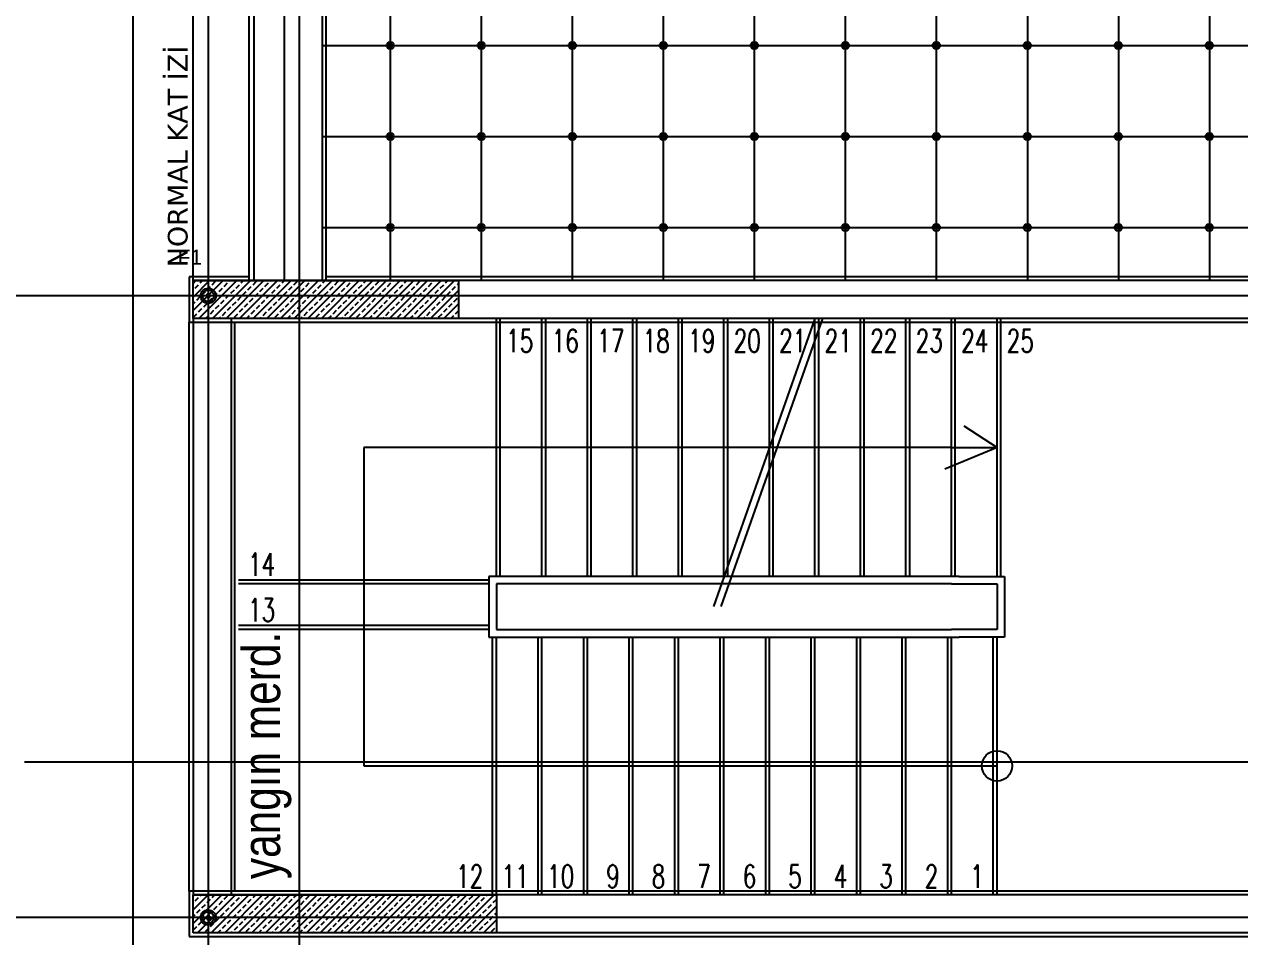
# Model space of a CAD drawing. Header units: millimetres. Extents: x 43168.9 to 43194.6, y -25545.1 to -25543.4.
# Drawn here: x 43173.8696 to 43174.0299, y -25544.5514 to -25544.4311 of the extents above; entities that cross this region are included whole.
import ezdxf
from ezdxf.enums import TextEntityAlignment as Align

# ---------------------------------------------------------------- set-up
doc = ezdxf.new("R2010")
doc.units = ezdxf.units.MM
doc.header["$LTSCALE"] = 200
for name, pattern in [('DASHDOT', [1, 0.5, -0.25, 0, -0.25]), ('DASHDOT2', [0.5, 0.25, -0.125, 0, -0.125]), ('DOT2', [0.125, 0, -0.125]), ('HIDDEN2', [0.1875, 0.125, -0.0625])]:
    doc.linetypes.add(name, pattern=pattern)
for name, color, linetype in [('aks_sgh', 5, 'DASHDOT2'), ('duv_sgh', 4, 'Continuous'), ('gor-3_sgh', 191, 'Continuous'), ('gor-4_sgh', 17, 'Continuous'), ('izd-alt_sgh', 8, 'HIDDEN2'), ('izd.tas.ust_sgh', 213, 'DOT2'), ('kesitcizgisi_sgh', 22, 'Continuous'), ('kolon-b.a_sgh', 6, 'Continuous'), ('merdi_sgh', 3, 'Continuous'), ('sembol_sgh', 8, 'Continuous'), ('siva_sgh', 145, 'Continuous'), ('tarama-betonarme_sgh', 223, 'Continuous'), ('yapi-yaklasma_sgh', 41, 'DASHDOT'), ('yazi-mahal_sgh', 12, 'Continuous'), ('yazi-merdi_sgh', 9, 'Continuous')]:
    doc.layers.add(name, color=color, linetype=linetype)
doc.styles.add('1-200', font='arial.ttf', dxfattribs={"height": 60})
doc.styles.add('text1', font='VERDANA.TTF')
doc.styles.add('text2', font='arial.ttf')
doc.styles.add('text3', font='simplex8.shx', dxfattribs={"width": 0.7})

msp = doc.modelspace()

# ---------------------------------------------------------------- hatches: boundary and pattern name
h = msp.add_hatch(color=256)
edge = h.paths.add_edge_path()
edge.add_arc((43173.89388, -25544.46692), 0.001, 0, 360)
edge = h.paths.add_edge_path(flags=16)
edge.add_arc((43173.89388, -25544.46692), 0.00075, 0, 360)
h = msp.add_hatch(color=256)
edge = h.paths.add_edge_path()
edge.add_arc((43173.89388, -25544.54892), 0.001, 0, 360)
edge = h.paths.add_edge_path(flags=16)
edge.add_arc((43173.89388, -25544.54892), 0.00075, 0, 360)

# ---------------------------------------------------------------- linework, layer by layer
at = {"color": 0, "linetype": 'ByBlock', "lineweight": -2}
for p, q in [((43173.89408, -25544.46672), (43173.89368, -25544.46672)), ((43173.89368, -25544.46672), (43173.89368, -25544.46712)), ((43173.89368, -25544.46712), (43173.89408, -25544.46712)), ((43173.89395, -25544.46685), (43173.89381, -25544.46699)), ((43173.89395, -25544.46699), (43173.89381, -25544.46685)), ((43173.89408, -25544.46712), (43173.89408, -25544.46672)), ((43173.89408, -25544.54872), (43173.89368, -25544.54872)), ((43173.89368, -25544.54872), (43173.89368, -25544.54912)), ((43173.89368, -25544.54912), (43173.89408, -25544.54912)), ((43173.89395, -25544.54885), (43173.89381, -25544.54899)), ((43173.89395, -25544.54899), (43173.89381, -25544.54885)), ((43173.89408, -25544.54912), (43173.89408, -25544.54872))]:
    msp.add_line(p, q, dxfattribs=at)
at = {"color": 0, "linetype": 'Continuous', "lineweight": -2}
for centre, radius in [((43173.89388, -25544.46692), 0.001), ((43173.89388, -25544.46692), 0.00075), ((43173.89388, -25544.54892), 0.001), ((43173.89388, -25544.54892), 0.00075)]:
    msp.add_circle(centre, radius, dxfattribs=at)
at = {"layer": 'aks_sgh'}
for p, q in [((43173.89388, -25543.74092), (43173.89388, -25544.60992)), ((43173.90588, -25543.74092), (43173.90588, -25544.60992)), ((43174.62688, -25544.46692), (43173.82488, -25544.46692)), ((43174.62688, -25544.54892), (43173.82488, -25544.54892))]:
    msp.add_line(p, q, dxfattribs=at)
at = {"layer": 'duv_sgh'}
for p, q in [((43173.89988, -25543.89792), (43173.89988, -25544.46492)), ((43173.90388, -25544.34992), (43173.90388, -25544.46492)), ((43173.90888, -25544.34992), (43173.90888, -25544.46492)), ((43173.89188, -25544.46992), (43173.89188, -25544.46492)), ((43174.08088, -25544.46492), (43173.89188, -25544.46492)), ((43173.89688, -25544.46992), (43173.89188, -25544.46992)), ((43174.08088, -25544.46992), (43173.89688, -25544.46992)), ((43173.89188, -25544.55092), (43173.89188, -25544.54592)), ((43173.89688, -25544.54592), (43173.89188, -25544.54592)), ((43174.08088, -25544.54592), (43173.89688, -25544.54592)), ((43174.08088, -25544.55092), (43173.89188, -25544.55092))]:
    msp.add_line(p, q, dxfattribs=at)
at = {"layer": 'gor-3_sgh'}
for p, q in [((43173.91768, -25544.43371), (43173.91808, -25544.43371)), ((43173.91768, -25544.43411), (43173.91768, -25544.43371)), ((43173.91808, -25544.43411), (43173.91768, -25544.43411)), ((43173.91808, -25544.43371), (43173.91808, -25544.43411)), ((43173.92968, -25544.43371), (43173.93008, -25544.43371)), ((43173.92968, -25544.43411), (43173.92968, -25544.43371)), ((43173.93008, -25544.43411), (43173.92968, -25544.43411)), ((43173.93008, -25544.43371), (43173.93008, -25544.43411)), ((43173.94168, -25544.43371), (43173.94208, -25544.43371)), ((43173.94168, -25544.43411), (43173.94168, -25544.43371)), ((43173.94208, -25544.43411), (43173.94168, -25544.43411)), ((43173.94208, -25544.43371), (43173.94208, -25544.43411)), ((43173.95368, -25544.43371), (43173.95408, -25544.43371)), ((43173.95368, -25544.43411), (43173.95368, -25544.43371)), ((43173.95408, -25544.43411), (43173.95368, -25544.43411)), ((43173.95408, -25544.43371), (43173.95408, -25544.43411)), ((43173.96568, -25544.43371), (43173.96608, -25544.43371)), ((43173.96568, -25544.43411), (43173.96568, -25544.43371)), ((43173.96608, -25544.43411), (43173.96568, -25544.43411)), ((43173.96608, -25544.43371), (43173.96608, -25544.43411)), ((43173.97768, -25544.43371), (43173.97808, -25544.43371)), ((43173.97768, -25544.43411), (43173.97768, -25544.43371)), ((43173.97808, -25544.43411), (43173.97768, -25544.43411)), ((43173.97808, -25544.43371), (43173.97808, -25544.43411)), ((43173.98968, -25544.43371), (43173.99008, -25544.43371)), ((43173.98968, -25544.43411), (43173.98968, -25544.43371)), ((43173.99008, -25544.43411), (43173.98968, -25544.43411)), ((43173.99008, -25544.43371), (43173.99008, -25544.43411)), ((43174.00168, -25544.43371), (43174.00208, -25544.43371)), ((43174.00168, -25544.43411), (43174.00168, -25544.43371)), ((43174.00208, -25544.43411), (43174.00168, -25544.43411)), ((43174.00208, -25544.43371), (43174.00208, -25544.43411)), ((43174.01368, -25544.43371), (43174.01408, -25544.43371)), ((43174.01368, -25544.43411), (43174.01368, -25544.43371)), ((43174.01408, -25544.43411), (43174.01368, -25544.43411)), ((43174.01408, -25544.43371), (43174.01408, -25544.43411)), ((43174.02568, -25544.43371), (43174.02608, -25544.43371)), ((43174.02568, -25544.43411), (43174.02568, -25544.43371)), ((43174.02608, -25544.43411), (43174.02568, -25544.43411)), ((43174.02608, -25544.43371), (43174.02608, -25544.43411)), ((43173.91768, -25544.44571), (43173.91808, -25544.44571)), ((43173.91768, -25544.44611), (43173.91768, -25544.44571)), ((43173.91808, -25544.44611), (43173.91768, -25544.44611)), ((43173.91808, -25544.44571), (43173.91808, -25544.44611)), ((43173.92968, -25544.44571), (43173.93008, -25544.44571)), ((43173.92968, -25544.44611), (43173.92968, -25544.44571)), ((43173.93008, -25544.44611), (43173.92968, -25544.44611)), ((43173.93008, -25544.44571), (43173.93008, -25544.44611)), ((43173.94168, -25544.44571), (43173.94208, -25544.44571)), ((43173.94168, -25544.44611), (43173.94168, -25544.44571)), ((43173.94208, -25544.44611), (43173.94168, -25544.44611)), ((43173.94208, -25544.44571), (43173.94208, -25544.44611)), ((43173.95368, -25544.44571), (43173.95408, -25544.44571)), ((43173.95368, -25544.44611), (43173.95368, -25544.44571)), ((43173.95408, -25544.44611), (43173.95368, -25544.44611)), ((43173.95408, -25544.44571), (43173.95408, -25544.44611)), ((43173.96568, -25544.44571), (43173.96608, -25544.44571)), ((43173.96568, -25544.44611), (43173.96568, -25544.44571)), ((43173.96608, -25544.44611), (43173.96568, -25544.44611)), ((43173.96608, -25544.44571), (43173.96608, -25544.44611)), ((43173.97768, -25544.44571), (43173.97808, -25544.44571)), ((43173.97768, -25544.44611), (43173.97768, -25544.44571)), ((43173.97808, -25544.44611), (43173.97768, -25544.44611)), ((43173.97808, -25544.44571), (43173.97808, -25544.44611)), ((43173.98968, -25544.44571), (43173.99008, -25544.44571)), ((43173.98968, -25544.44611), (43173.98968, -25544.44571)), ((43173.99008, -25544.44611), (43173.98968, -25544.44611)), ((43173.99008, -25544.44571), (43173.99008, -25544.44611)), ((43174.00168, -25544.44571), (43174.00208, -25544.44571)), ((43174.00168, -25544.44611), (43174.00168, -25544.44571)), ((43174.00208, -25544.44611), (43174.00168, -25544.44611)), ((43174.00208, -25544.44571), (43174.00208, -25544.44611)), ((43174.01368, -25544.44571), (43174.01408, -25544.44571)), ((43174.01368, -25544.44611), (43174.01368, -25544.44571)), ((43174.01408, -25544.44611), (43174.01368, -25544.44611)), ((43174.01408, -25544.44571), (43174.01408, -25544.44611)), ((43174.02568, -25544.44571), (43174.02608, -25544.44571)), ((43174.02568, -25544.44611), (43174.02568, -25544.44571)), ((43174.02608, -25544.44611), (43174.02568, -25544.44611)), ((43174.02608, -25544.44571), (43174.02608, -25544.44611)), ((43173.91768, -25544.45771), (43173.91808, -25544.45771)), ((43173.91768, -25544.45811), (43173.91768, -25544.45771)), ((43173.91808, -25544.45811), (43173.91768, -25544.45811)), ((43173.91808, -25544.45771), (43173.91808, -25544.45811)), ((43173.92968, -25544.45771), (43173.93008, -25544.45771)), ((43173.92968, -25544.45811), (43173.92968, -25544.45771)), ((43173.93008, -25544.45811), (43173.92968, -25544.45811)), ((43173.93008, -25544.45771), (43173.93008, -25544.45811)), ((43173.94168, -25544.45771), (43173.94208, -25544.45771)), ((43173.94168, -25544.45811), (43173.94168, -25544.45771)), ((43173.94208, -25544.45811), (43173.94168, -25544.45811)), ((43173.94208, -25544.45771), (43173.94208, -25544.45811)), ((43173.95368, -25544.45771), (43173.95408, -25544.45771)), ((43173.95368, -25544.45811), (43173.95368, -25544.45771)), ((43173.95408, -25544.45811), (43173.95368, -25544.45811)), ((43173.95408, -25544.45771), (43173.95408, -25544.45811)), ((43173.96568, -25544.45771), (43173.96608, -25544.45771)), ((43173.96568, -25544.45811), (43173.96568, -25544.45771)), ((43173.96608, -25544.45811), (43173.96568, -25544.45811)), ((43173.96608, -25544.45771), (43173.96608, -25544.45811)), ((43173.97768, -25544.45771), (43173.97808, -25544.45771)), ((43173.97768, -25544.45811), (43173.97768, -25544.45771)), ((43173.97808, -25544.45811), (43173.97768, -25544.45811)), ((43173.97808, -25544.45771), (43173.97808, -25544.45811)), ((43173.98968, -25544.45771), (43173.99008, -25544.45771)), ((43173.98968, -25544.45811), (43173.98968, -25544.45771)), ((43173.99008, -25544.45811), (43173.98968, -25544.45811)), ((43173.99008, -25544.45771), (43173.99008, -25544.45811)), ((43174.00168, -25544.45771), (43174.00208, -25544.45771)), ((43174.00168, -25544.45811), (43174.00168, -25544.45771)), ((43174.00208, -25544.45811), (43174.00168, -25544.45811)), ((43174.00208, -25544.45771), (43174.00208, -25544.45811)), ((43174.01368, -25544.45771), (43174.01408, -25544.45771)), ((43174.01368, -25544.45811), (43174.01368, -25544.45771)), ((43174.01408, -25544.45811), (43174.01368, -25544.45811)), ((43174.01408, -25544.45771), (43174.01408, -25544.45811)), ((43174.02568, -25544.45771), (43174.02608, -25544.45771)), ((43174.02568, -25544.45811), (43174.02568, -25544.45771)), ((43174.02608, -25544.45811), (43174.02568, -25544.45811)), ((43174.02608, -25544.45771), (43174.02608, -25544.45811)), ((43173.89138, -25544.54542), (43173.89138, -25544.47042)), ((43173.89738, -25544.54542), (43173.89738, -25544.47042))]:
    msp.add_line(p, q, dxfattribs=at)
at = {"layer": 'gor-3_sgh', "linetype": 'ByBlock', "lineweight": -2}
for p, q in [((43173.91795, -25544.43398), (43173.91781, -25544.43384)), ((43173.91795, -25544.43384), (43173.91781, -25544.43398)), ((43173.92995, -25544.43398), (43173.92981, -25544.43384)), ((43173.92995, -25544.43384), (43173.92981, -25544.43398)), ((43173.94195, -25544.43398), (43173.94181, -25544.43384)), ((43173.94195, -25544.43384), (43173.94181, -25544.43398)), ((43173.95395, -25544.43398), (43173.95381, -25544.43384)), ((43173.95395, -25544.43384), (43173.95381, -25544.43398)), ((43173.96595, -25544.43398), (43173.96581, -25544.43384)), ((43173.96595, -25544.43384), (43173.96581, -25544.43398)), ((43173.97795, -25544.43398), (43173.97781, -25544.43384)), ((43173.97795, -25544.43384), (43173.97781, -25544.43398)), ((43173.98995, -25544.43398), (43173.98981, -25544.43384)), ((43173.98995, -25544.43384), (43173.98981, -25544.43398)), ((43174.00195, -25544.43398), (43174.00181, -25544.43384)), ((43174.00195, -25544.43384), (43174.00181, -25544.43398)), ((43174.01395, -25544.43398), (43174.01381, -25544.43384)), ((43174.01395, -25544.43384), (43174.01381, -25544.43398)), ((43174.02595, -25544.43398), (43174.02581, -25544.43384)), ((43174.02595, -25544.43384), (43174.02581, -25544.43398)), ((43173.91795, -25544.44598), (43173.91781, -25544.44584)), ((43173.91795, -25544.44584), (43173.91781, -25544.44598)), ((43173.92995, -25544.44598), (43173.92981, -25544.44584)), ((43173.92995, -25544.44584), (43173.92981, -25544.44598)), ((43173.94195, -25544.44598), (43173.94181, -25544.44584)), ((43173.94195, -25544.44584), (43173.94181, -25544.44598)), ((43173.95395, -25544.44598), (43173.95381, -25544.44584)), ((43173.95395, -25544.44584), (43173.95381, -25544.44598)), ((43173.96595, -25544.44598), (43173.96581, -25544.44584)), ((43173.96595, -25544.44584), (43173.96581, -25544.44598)), ((43173.97795, -25544.44598), (43173.97781, -25544.44584)), ((43173.97795, -25544.44584), (43173.97781, -25544.44598)), ((43173.98995, -25544.44598), (43173.98981, -25544.44584)), ((43173.98995, -25544.44584), (43173.98981, -25544.44598)), ((43174.00195, -25544.44598), (43174.00181, -25544.44584)), ((43174.00195, -25544.44584), (43174.00181, -25544.44598)), ((43174.01395, -25544.44598), (43174.01381, -25544.44584)), ((43174.01395, -25544.44584), (43174.01381, -25544.44598)), ((43174.02595, -25544.44598), (43174.02581, -25544.44584)), ((43174.02595, -25544.44584), (43174.02581, -25544.44598)), ((43173.91795, -25544.45798), (43173.91781, -25544.45784)), ((43173.91795, -25544.45784), (43173.91781, -25544.45798)), ((43173.92995, -25544.45798), (43173.92981, -25544.45784)), ((43173.92995, -25544.45784), (43173.92981, -25544.45798)), ((43173.94195, -25544.45798), (43173.94181, -25544.45784)), ((43173.94195, -25544.45784), (43173.94181, -25544.45798)), ((43173.95395, -25544.45798), (43173.95381, -25544.45784)), ((43173.95395, -25544.45784), (43173.95381, -25544.45798)), ((43173.96595, -25544.45798), (43173.96581, -25544.45784)), ((43173.96595, -25544.45784), (43173.96581, -25544.45798)), ((43173.97795, -25544.45798), (43173.97781, -25544.45784)), ((43173.97795, -25544.45784), (43173.97781, -25544.45798)), ((43173.98995, -25544.45798), (43173.98981, -25544.45784)), ((43173.98995, -25544.45784), (43173.98981, -25544.45798)), ((43174.00195, -25544.45798), (43174.00181, -25544.45784)), ((43174.00195, -25544.45784), (43174.00181, -25544.45798)), ((43174.01395, -25544.45798), (43174.01381, -25544.45784)), ((43174.01395, -25544.45784), (43174.01381, -25544.45798)), ((43174.02595, -25544.45798), (43174.02581, -25544.45784)), ((43174.02595, -25544.45784), (43174.02581, -25544.45798))]:
    msp.add_line(p, q, dxfattribs=at)
at = {"layer": 'gor-3_sgh'}
for centre in [(43173.91788, -25544.43391), (43173.92988, -25544.43391), (43173.94188, -25544.43391), (43173.95388, -25544.43391), (43173.96588, -25544.43391), (43173.97788, -25544.43391), (43173.98988, -25544.43391), (43174.00188, -25544.43391), (43174.01388, -25544.43391), (43174.02588, -25544.43391), (43173.91788, -25544.44591), (43173.92988, -25544.44591), (43173.94188, -25544.44591), (43173.95388, -25544.44591), (43173.96588, -25544.44591), (43173.97788, -25544.44591), (43173.98988, -25544.44591), (43174.00188, -25544.44591), (43174.01388, -25544.44591), (43174.02588, -25544.44591), (43173.91788, -25544.45791), (43173.92988, -25544.45791), (43173.94188, -25544.45791), (43173.95388, -25544.45791), (43173.96588, -25544.45791), (43173.97788, -25544.45791), (43173.98988, -25544.45791), (43174.00188, -25544.45791), (43174.01388, -25544.45791), (43174.02588, -25544.45791)]:
    msp.add_circle(centre, 0.000483, dxfattribs=at)
at = {"layer": 'gor-4_sgh'}
for p, q in [((43173.91788, -25543.84292), (43173.91788, -25544.46492)), ((43173.92988, -25543.84292), (43173.92988, -25544.46492)), ((43173.94188, -25543.84292), (43173.94188, -25544.46492)), ((43173.95388, -25543.84292), (43173.95388, -25544.46492)), ((43173.96588, -25543.84292), (43173.96588, -25544.46492)), ((43173.97788, -25543.84292), (43173.97788, -25544.46492)), ((43173.98988, -25543.84292), (43173.98988, -25544.46492)), ((43174.00188, -25543.84292), (43174.00188, -25544.46492)), ((43174.01388, -25543.84292), (43174.01388, -25544.46492)), ((43174.02588, -25543.84292), (43174.02588, -25544.46492)), ((43173.90888, -25544.43391), (43174.08588, -25544.43391)), ((43173.90888, -25544.44591), (43174.08588, -25544.44591)), ((43173.90888, -25544.45791), (43174.08588, -25544.45791))]:
    msp.add_line(p, q, dxfattribs=at)
at = {"layer": 'izd-alt_sgh'}
for p, q in [((43173.89188, -25544.46992), (43173.89188, -25544.54592)), ((43173.89688, -25544.46992), (43173.89688, -25544.54592)), ((43173.93238, -25544.50392), (43173.93238, -25544.46992)), ((43173.93838, -25544.50392), (43173.93838, -25544.46992)), ((43173.94438, -25544.50392), (43173.94438, -25544.46992)), ((43173.95038, -25544.50392), (43173.95038, -25544.46992)), ((43173.95638, -25544.50392), (43173.95638, -25544.46992)), ((43173.96238, -25544.50392), (43173.96238, -25544.46992)), ((43173.96838, -25544.50392), (43173.96838, -25544.46992)), ((43173.97438, -25544.50392), (43173.97438, -25544.46992)), ((43173.98038, -25544.50392), (43173.98038, -25544.46992)), ((43173.98638, -25544.50392), (43173.98638, -25544.46992)), ((43173.99238, -25544.50392), (43173.99238, -25544.46992)), ((43173.99838, -25544.50392), (43173.99838, -25544.46992)), ((43173.93088, -25544.50442), (43173.89788, -25544.50442)), ((43173.93088, -25544.51042), (43173.89788, -25544.51042)), ((43173.93138, -25544.54592), (43173.93138, -25544.51192)), ((43173.93738, -25544.54592), (43173.93738, -25544.51192)), ((43173.94338, -25544.54592), (43173.94338, -25544.51192)), ((43173.94938, -25544.54592), (43173.94938, -25544.51192)), ((43173.95538, -25544.54592), (43173.95538, -25544.51192)), ((43173.96138, -25544.54592), (43173.96138, -25544.51192)), ((43173.96738, -25544.54592), (43173.96738, -25544.51192)), ((43173.97338, -25544.54592), (43173.97338, -25544.51192)), ((43173.97938, -25544.54592), (43173.97938, -25544.51192)), ((43173.98538, -25544.54592), (43173.98538, -25544.51192)), ((43173.99138, -25544.54592), (43173.99138, -25544.51192)), ((43173.99738, -25544.54592), (43173.99738, -25544.51192))]:
    msp.add_line(p, q, dxfattribs=at)
at = {"layer": 'izd.tas.ust_sgh', "ltscale": 0.5}
msp.add_line((43173.89188, -25544.46492), (43173.89188, -25543.86693), dxfattribs=at)
at = {"layer": 'kesitcizgisi_sgh', "linetype": 'DASHDOT'}
msp.add_line((43173.86963, -25544.52837), (43174.58213, -25544.52837), dxfattribs=at)
at = {"layer": 'kolon-b.a_sgh'}
for p, q in [((43173.89188, -25544.46492), (43173.92688, -25544.46492)), ((43173.89188, -25544.46992), (43173.89188, -25544.46492)), ((43173.92688, -25544.46492), (43173.92688, -25544.46992)), ((43173.92688, -25544.46992), (43173.89188, -25544.46992)), ((43173.89188, -25544.54592), (43173.93188, -25544.54592)), ((43173.89188, -25544.55092), (43173.89188, -25544.54592)), ((43173.93188, -25544.54592), (43173.93188, -25544.55092)), ((43173.93188, -25544.55092), (43173.89188, -25544.55092))]:
    msp.add_line(p, q, dxfattribs=at)
at = {"layer": 'merdi_sgh'}
for p, q in [((43173.93188, -25544.50392), (43173.93188, -25544.46992)), ((43173.93788, -25544.50392), (43173.93788, -25544.46992)), ((43173.94388, -25544.50392), (43173.94388, -25544.46992)), ((43173.94988, -25544.50392), (43173.94988, -25544.46992)), ((43173.95588, -25544.50392), (43173.95588, -25544.46992)), ((43173.96188, -25544.50392), (43173.96188, -25544.46992)), ((43173.96788, -25544.50392), (43173.96788, -25544.46992)), ((43173.97388, -25544.50392), (43173.97388, -25544.46992)), ((43173.97988, -25544.50392), (43173.97988, -25544.46992)), ((43173.98588, -25544.50392), (43173.98588, -25544.46992)), ((43173.99188, -25544.50392), (43173.99188, -25544.46992)), ((43173.99788, -25544.50392), (43173.99788, -25544.46992)), ((43173.93088, -25544.50492), (43173.89788, -25544.50492)), ((43173.93088, -25544.51092), (43173.89788, -25544.51092)), ((43173.93188, -25544.54592), (43173.93188, -25544.51192)), ((43173.93788, -25544.54592), (43173.93788, -25544.51192)), ((43173.94388, -25544.54592), (43173.94388, -25544.51192)), ((43173.94988, -25544.54592), (43173.94988, -25544.51192)), ((43173.95588, -25544.54592), (43173.95588, -25544.51192)), ((43173.96188, -25544.54592), (43173.96188, -25544.51192)), ((43173.96788, -25544.54592), (43173.96788, -25544.51192)), ((43173.97388, -25544.54592), (43173.97388, -25544.51192)), ((43173.97988, -25544.54592), (43173.97988, -25544.51192)), ((43173.98588, -25544.54592), (43173.98588, -25544.51192)), ((43173.99188, -25544.54592), (43173.99188, -25544.51192)), ((43173.99788, -25544.54592), (43173.99788, -25544.51192))]:
    msp.add_line(p, q, dxfattribs=at)
at = {"layer": 'merdi_sgh', "color": 43}
for p, q in [((43173.93688, -25544.50392), (43173.93088, -25544.50392)), ((43173.93088, -25544.50392), (43173.93088, -25544.51192)), ((43173.99288, -25544.50392), (43173.93688, -25544.50392)), ((43173.99288, -25544.50392), (43173.99888, -25544.50392)), ((43173.99888, -25544.50392), (43173.99888, -25544.51192)), ((43173.93788, -25544.50492), (43173.93188, -25544.50492)), ((43173.93188, -25544.50492), (43173.93188, -25544.51092)), ((43173.99188, -25544.50492), (43173.93788, -25544.50492)), ((43173.99188, -25544.50492), (43173.99788, -25544.50492)), ((43173.99788, -25544.50492), (43173.99788, -25544.51092)), ((43173.93188, -25544.51092), (43173.93788, -25544.51092)), ((43173.93788, -25544.51092), (43173.99188, -25544.51092)), ((43173.99788, -25544.51092), (43173.99188, -25544.51092)), ((43173.93088, -25544.51192), (43173.93688, -25544.51192)), ((43173.93688, -25544.51192), (43173.99288, -25544.51192)), ((43173.99888, -25544.51192), (43173.99288, -25544.51192))]:
    msp.add_line(p, q, dxfattribs=at)
at = {"layer": 'sembol_sgh'}
for p, q in [((43173.97388, -25544.46992), (43173.96048, -25544.50788)), ((43173.97488, -25544.46992), (43173.96148, -25544.50788)), ((43173.99351, -25544.48409), (43173.99788, -25544.48692)), ((43173.92588, -25544.48692), (43173.91438, -25544.48692)), ((43173.91438, -25544.48692), (43173.91438, -25544.52892)), ((43173.99188, -25544.48692), (43173.91988, -25544.48692)), ((43173.99788, -25544.48692), (43173.991, -25544.48979)), ((43173.99188, -25544.48692), (43173.99788, -25544.48692)), ((43173.91438, -25544.52892), (43173.92588, -25544.52892)), ((43173.91988, -25544.52892), (43173.98588, -25544.52892)), ((43173.98588, -25544.52892), (43173.99788, -25544.52892))]:
    msp.add_line(p, q, dxfattribs=at)
msp.add_circle((43173.99788, -25544.52892), 0.002, dxfattribs=at)
at = {"layer": 'siva_sgh'}
for p, q in [((43173.89928, -25544.46492), (43173.89928, -25543.89741)), ((43173.90938, -25544.34992), (43173.90938, -25544.46492)), ((43173.89928, -25544.46442), (43173.89138, -25544.46442)), ((43173.89138, -25544.46442), (43173.89138, -25544.47042)), ((43174.08088, -25544.46442), (43173.90938, -25544.46442)), ((43174.02838, -25544.46442), (43173.90938, -25544.46442)), ((43173.89138, -25544.47042), (43174.08088, -25544.47042)), ((43174.08088, -25544.54542), (43173.89138, -25544.54542)), ((43173.89138, -25544.54542), (43173.89138, -25544.55142)), ((43173.89138, -25544.55142), (43174.08088, -25544.55142))]:
    msp.add_line(p, q, dxfattribs=at)
at = {"layer": 'tarama-betonarme_sgh'}
for p, q in [((43173.89188, -25544.46529), (43173.89225, -25544.46492)), ((43173.89188, -25544.46708), (43173.89404, -25544.46492)), ((43173.89188, -25544.46888), (43173.89584, -25544.46492)), ((43173.89188, -25544.46618), (43173.89193, -25544.46613)), ((43173.89216, -25544.46591), (43173.8926, -25544.46546)), ((43173.89263, -25544.46992), (43173.89763, -25544.46492)), ((43173.89283, -25544.46523), (43173.89314, -25544.46492)), ((43173.89373, -25544.46613), (43173.89418, -25544.46568)), ((43173.8944, -25544.46546), (43173.89485, -25544.46501)), ((43173.89443, -25544.46992), (43173.89943, -25544.46492)), ((43173.8953, -25544.46636), (43173.89575, -25544.46591)), ((43173.89597, -25544.46568), (43173.89642, -25544.46523)), ((43173.89623, -25544.46992), (43173.90123, -25544.46492)), ((43173.89665, -25544.46501), (43173.89674, -25544.46492)), ((43173.89687, -25544.46658), (43173.89732, -25544.46613)), ((43173.89754, -25544.46591), (43173.89799, -25544.46546)), ((43173.89802, -25544.46992), (43173.90302, -25544.46492)), ((43173.89822, -25544.46523), (43173.89853, -25544.46492)), ((43173.89911, -25544.46613), (43173.89956, -25544.46568)), ((43173.89979, -25544.46546), (43173.90024, -25544.46501)), ((43173.89982, -25544.46992), (43173.90482, -25544.46492)), ((43173.90069, -25544.46636), (43173.90114, -25544.46591)), ((43173.90136, -25544.46568), (43173.90181, -25544.46523)), ((43173.90161, -25544.46992), (43173.90661, -25544.46492)), ((43173.90203, -25544.46501), (43173.90212, -25544.46492)), ((43173.90226, -25544.46658), (43173.90271, -25544.46613)), ((43173.90293, -25544.46591), (43173.90338, -25544.46546)), ((43173.90341, -25544.46992), (43173.90841, -25544.46492)), ((43173.90361, -25544.46523), (43173.90392, -25544.46492)), ((43173.9045, -25544.46613), (43173.90495, -25544.46568)), ((43173.90518, -25544.46546), (43173.90563, -25544.46501)), ((43173.90521, -25544.46992), (43173.91021, -25544.46492)), ((43173.90607, -25544.46636), (43173.90652, -25544.46591)), ((43173.90675, -25544.46568), (43173.9072, -25544.46523)), ((43173.907, -25544.46992), (43173.912, -25544.46492)), ((43173.90742, -25544.46501), (43173.90751, -25544.46492)), ((43173.90765, -25544.46658), (43173.9081, -25544.46613)), ((43173.90832, -25544.46591), (43173.90877, -25544.46546)), ((43173.9088, -25544.46992), (43173.9138, -25544.46492)), ((43173.90899, -25544.46523), (43173.90931, -25544.46492)), ((43173.90989, -25544.46613), (43173.91034, -25544.46568)), ((43173.91056, -25544.46546), (43173.91101, -25544.46501)), ((43173.91059, -25544.46992), (43173.91559, -25544.46492)), ((43173.91146, -25544.46636), (43173.91191, -25544.46591)), ((43173.91214, -25544.46568), (43173.91259, -25544.46523)), ((43173.91239, -25544.46992), (43173.91739, -25544.46492)), ((43173.91281, -25544.46501), (43173.9129, -25544.46492)), ((43173.91303, -25544.46658), (43173.91348, -25544.46613)), ((43173.91371, -25544.46591), (43173.91416, -25544.46546)), ((43173.91419, -25544.46992), (43173.91919, -25544.46492)), ((43173.91438, -25544.46523), (43173.9147, -25544.46492)), ((43173.91528, -25544.46613), (43173.91573, -25544.46568)), ((43173.91595, -25544.46546), (43173.9164, -25544.46501)), ((43173.91598, -25544.46992), (43173.92098, -25544.46492)), ((43173.91685, -25544.46636), (43173.9173, -25544.46591)), ((43173.91752, -25544.46568), (43173.91797, -25544.46523)), ((43173.91778, -25544.46992), (43173.92278, -25544.46492)), ((43173.9182, -25544.46501), (43173.91829, -25544.46492)), ((43173.91842, -25544.46658), (43173.91887, -25544.46613)), ((43173.9191, -25544.46591), (43173.91955, -25544.46546)), ((43173.91957, -25544.46992), (43173.92457, -25544.46492)), ((43173.91977, -25544.46523), (43173.92008, -25544.46492)), ((43173.92067, -25544.46613), (43173.92112, -25544.46568)), ((43173.92134, -25544.46546), (43173.92179, -25544.46501)), ((43173.92137, -25544.46992), (43173.92637, -25544.46492)), ((43173.92224, -25544.46636), (43173.92269, -25544.46591)), ((43173.92291, -25544.46568), (43173.92336, -25544.46523)), ((43173.92317, -25544.46992), (43173.92688, -25544.46621)), ((43173.92359, -25544.46501), (43173.92368, -25544.46492)), ((43173.92381, -25544.46658), (43173.92426, -25544.46613)), ((43173.92448, -25544.46591), (43173.92493, -25544.46546)), ((43173.92516, -25544.46523), (43173.92547, -25544.46492)), ((43173.92606, -25544.46613), (43173.9265, -25544.46568)), ((43173.92673, -25544.46546), (43173.92688, -25544.46531)), ((43173.89188, -25544.46798), (43173.89216, -25544.4677)), ((43173.89238, -25544.46748), (43173.89283, -25544.46703)), ((43173.89305, -25544.46681), (43173.8935, -25544.46636)), ((43173.89395, -25544.4677), (43173.8944, -25544.46725)), ((43173.89462, -25544.46703), (43173.89507, -25544.46658)), ((43173.89552, -25544.46793), (43173.89597, -25544.46748)), ((43173.8962, -25544.46725), (43173.89665, -25544.46681)), ((43173.89709, -25544.46815), (43173.89754, -25544.4677)), ((43173.89777, -25544.46748), (43173.89822, -25544.46703)), ((43173.89844, -25544.46681), (43173.89889, -25544.46636)), ((43173.89934, -25544.4677), (43173.89979, -25544.46725)), ((43173.90001, -25544.46703), (43173.90046, -25544.46658)), ((43173.90091, -25544.46793), (43173.90136, -25544.46748)), ((43173.90158, -25544.46725), (43173.90203, -25544.46681)), ((43173.90248, -25544.46815), (43173.90293, -25544.4677)), ((43173.90316, -25544.46748), (43173.90361, -25544.46703)), ((43173.90383, -25544.46681), (43173.90428, -25544.46636)), ((43173.90473, -25544.4677), (43173.90518, -25544.46725)), ((43173.9054, -25544.46703), (43173.90585, -25544.46658)), ((43173.9063, -25544.46793), (43173.90675, -25544.46748)), ((43173.90697, -25544.46725), (43173.90742, -25544.46681)), ((43173.90787, -25544.46815), (43173.90832, -25544.4677)), ((43173.90854, -25544.46748), (43173.90899, -25544.46703)), ((43173.90922, -25544.46681), (43173.90967, -25544.46636)), ((43173.91012, -25544.4677), (43173.91056, -25544.46725)), ((43173.91079, -25544.46703), (43173.91124, -25544.46658)), ((43173.91169, -25544.46793), (43173.91214, -25544.46748)), ((43173.91236, -25544.46725), (43173.91281, -25544.46681)), ((43173.91326, -25544.46815), (43173.91371, -25544.4677)), ((43173.91393, -25544.46748), (43173.91438, -25544.46703)), ((43173.91461, -25544.46681), (43173.91505, -25544.46636)), ((43173.9155, -25544.4677), (43173.91595, -25544.46725)), ((43173.91618, -25544.46703), (43173.91663, -25544.46658)), ((43173.91708, -25544.46793), (43173.91752, -25544.46748)), ((43173.91775, -25544.46725), (43173.9182, -25544.46681)), ((43173.91865, -25544.46815), (43173.9191, -25544.4677)), ((43173.91932, -25544.46748), (43173.91977, -25544.46703)), ((43173.91999, -25544.46681), (43173.92044, -25544.46636)), ((43173.92089, -25544.4677), (43173.92134, -25544.46725)), ((43173.92157, -25544.46703), (43173.92201, -25544.46658)), ((43173.92246, -25544.46793), (43173.92291, -25544.46748)), ((43173.92314, -25544.46725), (43173.92359, -25544.46681)), ((43173.92404, -25544.46815), (43173.92448, -25544.4677)), ((43173.92471, -25544.46748), (43173.92516, -25544.46703)), ((43173.92538, -25544.46681), (43173.92583, -25544.46636)), ((43173.92628, -25544.4677), (43173.92673, -25544.46725)), ((43173.89193, -25544.46972), (43173.89238, -25544.46928)), ((43173.8926, -25544.46905), (43173.89305, -25544.4686)), ((43173.89328, -25544.46838), (43173.89373, -25544.46793)), ((43173.89418, -25544.46928), (43173.89462, -25544.46883)), ((43173.89485, -25544.4686), (43173.8953, -25544.46815)), ((43173.89575, -25544.4695), (43173.8962, -25544.46905)), ((43173.89642, -25544.46883), (43173.89687, -25544.46838)), ((43173.89732, -25544.46972), (43173.89777, -25544.46928)), ((43173.89799, -25544.46905), (43173.89844, -25544.4686)), ((43173.89867, -25544.46838), (43173.89911, -25544.46793)), ((43173.89956, -25544.46928), (43173.90001, -25544.46883)), ((43173.90024, -25544.4686), (43173.90069, -25544.46815)), ((43173.90114, -25544.4695), (43173.90158, -25544.46905)), ((43173.90181, -25544.46883), (43173.90226, -25544.46838)), ((43173.90271, -25544.46972), (43173.90316, -25544.46928)), ((43173.90338, -25544.46905), (43173.90383, -25544.4686)), ((43173.90405, -25544.46838), (43173.9045, -25544.46793)), ((43173.90495, -25544.46928), (43173.9054, -25544.46883)), ((43173.90563, -25544.4686), (43173.90607, -25544.46815)), ((43173.90652, -25544.4695), (43173.90697, -25544.46905)), ((43173.9072, -25544.46883), (43173.90765, -25544.46838)), ((43173.9081, -25544.46972), (43173.90854, -25544.46928)), ((43173.90877, -25544.46905), (43173.90922, -25544.4686)), ((43173.90944, -25544.46838), (43173.90989, -25544.46793)), ((43173.91034, -25544.46928), (43173.91079, -25544.46883)), ((43173.91101, -25544.4686), (43173.91146, -25544.46815)), ((43173.91191, -25544.4695), (43173.91236, -25544.46905)), ((43173.91259, -25544.46883), (43173.91303, -25544.46838)), ((43173.91348, -25544.46972), (43173.91393, -25544.46928)), ((43173.91416, -25544.46905), (43173.91461, -25544.4686)), ((43173.91483, -25544.46838), (43173.91528, -25544.46793)), ((43173.91573, -25544.46928), (43173.91618, -25544.46883)), ((43173.9164, -25544.4686), (43173.91685, -25544.46815)), ((43173.9173, -25544.4695), (43173.91775, -25544.46905)), ((43173.91797, -25544.46883), (43173.91842, -25544.46838)), ((43173.91887, -25544.46972), (43173.91932, -25544.46928)), ((43173.91955, -25544.46905), (43173.91999, -25544.4686)), ((43173.92022, -25544.46838), (43173.92067, -25544.46793)), ((43173.92112, -25544.46928), (43173.92157, -25544.46883)), ((43173.92179, -25544.4686), (43173.92224, -25544.46815)), ((43173.92269, -25544.4695), (43173.92314, -25544.46905)), ((43173.92336, -25544.46883), (43173.92381, -25544.46838)), ((43173.92426, -25544.46972), (43173.92471, -25544.46928)), ((43173.92493, -25544.46905), (43173.92538, -25544.4686)), ((43173.92496, -25544.46992), (43173.92688, -25544.468)), ((43173.92561, -25544.46838), (43173.92606, -25544.46793)), ((43173.9265, -25544.46928), (43173.92688, -25544.4689)), ((43173.89353, -25544.46992), (43173.89395, -25544.4695)), ((43173.89533, -25544.46992), (43173.89552, -25544.46972)), ((43173.89892, -25544.46992), (43173.89934, -25544.4695)), ((43173.90072, -25544.46992), (43173.90091, -25544.46972)), ((43173.90431, -25544.46992), (43173.90473, -25544.4695)), ((43173.9061, -25544.46992), (43173.9063, -25544.46972)), ((43173.9097, -25544.46992), (43173.91012, -25544.4695)), ((43173.91149, -25544.46992), (43173.91169, -25544.46972)), ((43173.91508, -25544.46992), (43173.9155, -25544.4695)), ((43173.91688, -25544.46992), (43173.91708, -25544.46972)), ((43173.92047, -25544.46992), (43173.92089, -25544.4695)), ((43173.92227, -25544.46992), (43173.92246, -25544.46972)), ((43173.92586, -25544.46992), (43173.92628, -25544.4695)), ((43173.92676, -25544.46992), (43173.92688, -25544.4698)), ((43173.89188, -25544.54611), (43173.89207, -25544.54592)), ((43173.89188, -25544.5479), (43173.89386, -25544.54592)), ((43173.89188, -25544.5497), (43173.89566, -25544.54592)), ((43173.89216, -25544.54673), (43173.8926, -25544.54628)), ((43173.89246, -25544.55092), (43173.89746, -25544.54592)), ((43173.89283, -25544.54606), (43173.89297, -25544.54592)), ((43173.89425, -25544.55092), (43173.89925, -25544.54592)), ((43173.8944, -25544.54628), (43173.89476, -25544.54592)), ((43173.89597, -25544.54651), (43173.89642, -25544.54606)), ((43173.89605, -25544.55092), (43173.90105, -25544.54592)), ((43173.89754, -25544.54673), (43173.89799, -25544.54628)), ((43173.89784, -25544.55092), (43173.90284, -25544.54592)), ((43173.89822, -25544.54606), (43173.89835, -25544.54592)), ((43173.89964, -25544.55092), (43173.90464, -25544.54592)), ((43173.89979, -25544.54628), (43173.90015, -25544.54592)), ((43173.90136, -25544.54651), (43173.90181, -25544.54606)), ((43173.90144, -25544.55092), (43173.90644, -25544.54592)), ((43173.90293, -25544.54673), (43173.90338, -25544.54628)), ((43173.90323, -25544.55092), (43173.90823, -25544.54592)), ((43173.90361, -25544.54606), (43173.90374, -25544.54592)), ((43173.90503, -25544.55092), (43173.91003, -25544.54592)), ((43173.90518, -25544.54628), (43173.90554, -25544.54592)), ((43173.90675, -25544.54651), (43173.9072, -25544.54606)), ((43173.90682, -25544.55092), (43173.91182, -25544.54592)), ((43173.90832, -25544.54673), (43173.90877, -25544.54628)), ((43173.90862, -25544.55092), (43173.91362, -25544.54592)), ((43173.90899, -25544.54606), (43173.90913, -25544.54592)), ((43173.91042, -25544.55092), (43173.91542, -25544.54592)), ((43173.91056, -25544.54628), (43173.91093, -25544.54592)), ((43173.91214, -25544.54651), (43173.91259, -25544.54606)), ((43173.91221, -25544.55092), (43173.91721, -25544.54592)), ((43173.91371, -25544.54673), (43173.91416, -25544.54628)), ((43173.91401, -25544.55092), (43173.91901, -25544.54592)), ((43173.91438, -25544.54606), (43173.91452, -25544.54592)), ((43173.9158, -25544.55092), (43173.9208, -25544.54592)), ((43173.91595, -25544.54628), (43173.91631, -25544.54592)), ((43173.91752, -25544.54651), (43173.91797, -25544.54606)), ((43173.9176, -25544.55092), (43173.9226, -25544.54592)), ((43173.9191, -25544.54673), (43173.91955, -25544.54628)), ((43173.9194, -25544.55092), (43173.9244, -25544.54592)), ((43173.91977, -25544.54606), (43173.91991, -25544.54592)), ((43173.92119, -25544.55092), (43173.92619, -25544.54592)), ((43173.92134, -25544.54628), (43173.9217, -25544.54592)), ((43173.92291, -25544.54651), (43173.92336, -25544.54606)), ((43173.92299, -25544.55092), (43173.92799, -25544.54592)), ((43173.92448, -25544.54673), (43173.92493, -25544.54628)), ((43173.92478, -25544.55092), (43173.92978, -25544.54592)), ((43173.92516, -25544.54606), (43173.92529, -25544.54592)), ((43173.92658, -25544.55092), (43173.93158, -25544.54592)), ((43173.92673, -25544.54628), (43173.92709, -25544.54592)), ((43173.9283, -25544.54651), (43173.92875, -25544.54606)), ((43173.92987, -25544.54673), (43173.93032, -25544.54628)), ((43173.93055, -25544.54606), (43173.93068, -25544.54592)), ((43173.89188, -25544.54701), (43173.89193, -25544.54695)), ((43173.89238, -25544.5483), (43173.89283, -25544.54785)), ((43173.89305, -25544.54763), (43173.8935, -25544.54718)), ((43173.89373, -25544.54695), (43173.89418, -25544.54651)), ((43173.89462, -25544.54785), (43173.89507, -25544.5474)), ((43173.8953, -25544.54718), (43173.89575, -25544.54673)), ((43173.8962, -25544.54808), (43173.89665, -25544.54763)), ((43173.89687, -25544.5474), (43173.89732, -25544.54695)), ((43173.89777, -25544.5483), (43173.89822, -25544.54785)), ((43173.89844, -25544.54763), (43173.89889, -25544.54718)), ((43173.89911, -25544.54695), (43173.89956, -25544.54651)), ((43173.90001, -25544.54785), (43173.90046, -25544.5474)), ((43173.90069, -25544.54718), (43173.90114, -25544.54673)), ((43173.90158, -25544.54808), (43173.90203, -25544.54763)), ((43173.90226, -25544.5474), (43173.90271, -25544.54695)), ((43173.90316, -25544.5483), (43173.90361, -25544.54785)), ((43173.90383, -25544.54763), (43173.90428, -25544.54718)), ((43173.9045, -25544.54695), (43173.90495, -25544.54651)), ((43173.9054, -25544.54785), (43173.90585, -25544.5474)), ((43173.90607, -25544.54718), (43173.90652, -25544.54673)), ((43173.90697, -25544.54808), (43173.90742, -25544.54763)), ((43173.90765, -25544.5474), (43173.9081, -25544.54695)), ((43173.90854, -25544.5483), (43173.90899, -25544.54785)), ((43173.90922, -25544.54763), (43173.90967, -25544.54718)), ((43173.90989, -25544.54695), (43173.91034, -25544.54651)), ((43173.91079, -25544.54785), (43173.91124, -25544.5474)), ((43173.91146, -25544.54718), (43173.91191, -25544.54673)), ((43173.91236, -25544.54808), (43173.91281, -25544.54763)), ((43173.91303, -25544.5474), (43173.91348, -25544.54695)), ((43173.91393, -25544.5483), (43173.91438, -25544.54785)), ((43173.91461, -25544.54763), (43173.91505, -25544.54718)), ((43173.91528, -25544.54695), (43173.91573, -25544.54651)), ((43173.91618, -25544.54785), (43173.91663, -25544.5474)), ((43173.91685, -25544.54718), (43173.9173, -25544.54673)), ((43173.91775, -25544.54808), (43173.9182, -25544.54763)), ((43173.91842, -25544.5474), (43173.91887, -25544.54695)), ((43173.91932, -25544.5483), (43173.91977, -25544.54785)), ((43173.91999, -25544.54763), (43173.92044, -25544.54718)), ((43173.92067, -25544.54695), (43173.92112, -25544.54651)), ((43173.92157, -25544.54785), (43173.92201, -25544.5474)), ((43173.92224, -25544.54718), (43173.92269, -25544.54673)), ((43173.92314, -25544.54808), (43173.92359, -25544.54763)), ((43173.92381, -25544.5474), (43173.92426, -25544.54695)), ((43173.92471, -25544.5483), (43173.92516, -25544.54785)), ((43173.92538, -25544.54763), (43173.92583, -25544.54718)), ((43173.92606, -25544.54695), (43173.9265, -25544.54651)), ((43173.92695, -25544.54785), (43173.9274, -25544.5474)), ((43173.92763, -25544.54718), (43173.92808, -25544.54673)), ((43173.92838, -25544.55092), (43173.93188, -25544.54742)), ((43173.92853, -25544.54808), (43173.92897, -25544.54763)), ((43173.9292, -25544.5474), (43173.92965, -25544.54695)), ((43173.9301, -25544.5483), (43173.93055, -25544.54785)), ((43173.93077, -25544.54763), (43173.93122, -25544.54718)), ((43173.93144, -25544.54695), (43173.93188, -25544.54652)), ((43173.89188, -25544.5488), (43173.89216, -25544.54853)), ((43173.8926, -25544.54987), (43173.89305, -25544.54942)), ((43173.89328, -25544.5492), (43173.89373, -25544.54875)), ((43173.89395, -25544.54853), (43173.8944, -25544.54808)), ((43173.89485, -25544.54942), (43173.8953, -25544.54897)), ((43173.89552, -25544.54875), (43173.89597, -25544.5483)), ((43173.89642, -25544.54965), (43173.89687, -25544.5492)), ((43173.89709, -25544.54897), (43173.89754, -25544.54853)), ((43173.89799, -25544.54987), (43173.89844, -25544.54942)), ((43173.89867, -25544.5492), (43173.89911, -25544.54875)), ((43173.89934, -25544.54853), (43173.89979, -25544.54808)), ((43173.90024, -25544.54942), (43173.90069, -25544.54897)), ((43173.90091, -25544.54875), (43173.90136, -25544.5483)), ((43173.90181, -25544.54965), (43173.90226, -25544.5492)), ((43173.90248, -25544.54897), (43173.90293, -25544.54853)), ((43173.90338, -25544.54987), (43173.90383, -25544.54942)), ((43173.90405, -25544.5492), (43173.9045, -25544.54875)), ((43173.90473, -25544.54853), (43173.90518, -25544.54808)), ((43173.90563, -25544.54942), (43173.90607, -25544.54897)), ((43173.9063, -25544.54875), (43173.90675, -25544.5483)), ((43173.9072, -25544.54965), (43173.90765, -25544.5492)), ((43173.90787, -25544.54897), (43173.90832, -25544.54853)), ((43173.90877, -25544.54987), (43173.90922, -25544.54942)), ((43173.90944, -25544.5492), (43173.90989, -25544.54875)), ((43173.91012, -25544.54853), (43173.91056, -25544.54808)), ((43173.91101, -25544.54942), (43173.91146, -25544.54897)), ((43173.91169, -25544.54875), (43173.91214, -25544.5483)), ((43173.91259, -25544.54965), (43173.91303, -25544.5492)), ((43173.91326, -25544.54897), (43173.91371, -25544.54853)), ((43173.91416, -25544.54987), (43173.91461, -25544.54942)), ((43173.91483, -25544.5492), (43173.91528, -25544.54875)), ((43173.9155, -25544.54853), (43173.91595, -25544.54808)), ((43173.9164, -25544.54942), (43173.91685, -25544.54897)), ((43173.91708, -25544.54875), (43173.91752, -25544.5483)), ((43173.91797, -25544.54965), (43173.91842, -25544.5492)), ((43173.91865, -25544.54897), (43173.9191, -25544.54853)), ((43173.91955, -25544.54987), (43173.91999, -25544.54942)), ((43173.92022, -25544.5492), (43173.92067, -25544.54875)), ((43173.92089, -25544.54853), (43173.92134, -25544.54808)), ((43173.92179, -25544.54942), (43173.92224, -25544.54897)), ((43173.92246, -25544.54875), (43173.92291, -25544.5483)), ((43173.92336, -25544.54965), (43173.92381, -25544.5492)), ((43173.92404, -25544.54897), (43173.92448, -25544.54853)), ((43173.92493, -25544.54987), (43173.92538, -25544.54942)), ((43173.92561, -25544.5492), (43173.92606, -25544.54875)), ((43173.92628, -25544.54853), (43173.92673, -25544.54808)), ((43173.92718, -25544.54942), (43173.92763, -25544.54897)), ((43173.92785, -25544.54875), (43173.9283, -25544.5483)), ((43173.92875, -25544.54965), (43173.9292, -25544.5492)), ((43173.92942, -25544.54897), (43173.92987, -25544.54853)), ((43173.93017, -25544.55092), (43173.93188, -25544.54921)), ((43173.93032, -25544.54987), (43173.93077, -25544.54942)), ((43173.93099, -25544.5492), (43173.93144, -25544.54875)), ((43173.93167, -25544.54853), (43173.93188, -25544.54832)), ((43173.89193, -25544.55055), (43173.89238, -25544.5501)), ((43173.8935, -25544.55077), (43173.89395, -25544.55032)), ((43173.89418, -25544.5501), (43173.89462, -25544.54965)), ((43173.89515, -25544.55092), (43173.89552, -25544.55055)), ((43173.89575, -25544.55032), (43173.8962, -25544.54987)), ((43173.89695, -25544.55092), (43173.89709, -25544.55077)), ((43173.89732, -25544.55055), (43173.89777, -25544.5501)), ((43173.89889, -25544.55077), (43173.89934, -25544.55032)), ((43173.89956, -25544.5501), (43173.90001, -25544.54965)), ((43173.90054, -25544.55092), (43173.90091, -25544.55055)), ((43173.90114, -25544.55032), (43173.90158, -25544.54987)), ((43173.90233, -25544.55092), (43173.90248, -25544.55077)), ((43173.90271, -25544.55055), (43173.90316, -25544.5501)), ((43173.90428, -25544.55077), (43173.90473, -25544.55032)), ((43173.90495, -25544.5501), (43173.9054, -25544.54965)), ((43173.90593, -25544.55092), (43173.9063, -25544.55055)), ((43173.90652, -25544.55032), (43173.90697, -25544.54987)), ((43173.90772, -25544.55092), (43173.90787, -25544.55077)), ((43173.9081, -25544.55055), (43173.90854, -25544.5501)), ((43173.90967, -25544.55077), (43173.91012, -25544.55032)), ((43173.91034, -25544.5501), (43173.91079, -25544.54965)), ((43173.91131, -25544.55092), (43173.91169, -25544.55055)), ((43173.91191, -25544.55032), (43173.91236, -25544.54987)), ((43173.91311, -25544.55092), (43173.91326, -25544.55077)), ((43173.91348, -25544.55055), (43173.91393, -25544.5501)), ((43173.91505, -25544.55077), (43173.9155, -25544.55032)), ((43173.91573, -25544.5501), (43173.91618, -25544.54965)), ((43173.9167, -25544.55092), (43173.91708, -25544.55055)), ((43173.9173, -25544.55032), (43173.91775, -25544.54987)), ((43173.9185, -25544.55092), (43173.91865, -25544.55077)), ((43173.91887, -25544.55055), (43173.91932, -25544.5501)), ((43173.92044, -25544.55077), (43173.92089, -25544.55032)), ((43173.92112, -25544.5501), (43173.92157, -25544.54965)), ((43173.92209, -25544.55092), (43173.92246, -25544.55055)), ((43173.92269, -25544.55032), (43173.92314, -25544.54987)), ((43173.92389, -25544.55092), (43173.92404, -25544.55077)), ((43173.92426, -25544.55055), (43173.92471, -25544.5501)), ((43173.92583, -25544.55077), (43173.92628, -25544.55032)), ((43173.9265, -25544.5501), (43173.92695, -25544.54965)), ((43173.92748, -25544.55092), (43173.92785, -25544.55055)), ((43173.92808, -25544.55032), (43173.92853, -25544.54987)), ((43173.92927, -25544.55092), (43173.92942, -25544.55077)), ((43173.92965, -25544.55055), (43173.9301, -25544.5501)), ((43173.93122, -25544.55077), (43173.93167, -25544.55032))]:
    msp.add_line(p, q, dxfattribs=at)
at = {"layer": 'yapi-yaklasma_sgh'}
msp.add_line((43173.884, -25544.72615), (43173.884, -25543.79832), dxfattribs=at)
msp.add_line((43173.884, -25544.72615), (43173.884, -25543.79832), dxfattribs=at)

# ---------------------------------------------------------------- texts
at = {"layer": 'aks_sgh', "style": '1-200'}
msp.add_text('F1', height=0.002, rotation=0, dxfattribs=at).set_placement((43173.88982, -25544.46283))
at = {"layer": 'yazi-mahal_sgh', "color": 252, "style": 'text2', "width": 0.8}
msp.add_text('yangın merd.', height=0.005, rotation=90, dxfattribs=at).set_placement((43173.90336, -25544.54385))
at = {"layer": 'yazi-merdi_sgh', "style": 'text1'}
msp.add_text('NORMAL KAT İZİ', height=0.0026, rotation=90, dxfattribs=at).set_placement((43173.89115, -25544.43394), align=Align.RIGHT)
at = {"layer": 'yazi-merdi_sgh', "style": 'text3', "width": 0.7}
for s, p in [('15', (43173.93315, -25544.47436)), ('16', (43173.93915, -25544.47436)), ('17', (43173.94515, -25544.47436)), ('18', (43173.95115, -25544.47436)), ('19', (43173.95715, -25544.47436)), ('20', (43173.96315, -25544.47436)), ('21', (43173.96915, -25544.47436)), ('21', (43173.97515, -25544.47436)), ('22', (43173.98115, -25544.47436)), ('23', (43173.98715, -25544.47436)), ('24', (43173.99315, -25544.47436)), ('25', (43173.99915, -25544.47436)), ('14', (43173.89911, -25544.50386)), ('13', (43173.89911, -25544.50986))]:
    msp.add_text(s, height=0.003, dxfattribs=at).set_placement(p)
for s, p in [('12', (43173.93015, -25544.54498)), ('11', (43173.93615, -25544.54498)), ('10', (43173.94215, -25544.54498)), ('9', (43173.94815, -25544.54498)), ('8', (43173.95415, -25544.54498)), ('7', (43173.96015, -25544.54498)), ('6', (43173.96615, -25544.54498)), ('5', (43173.97215, -25544.54498)), ('4', (43173.97815, -25544.54498)), ('3', (43173.98415, -25544.54498)), ('2', (43173.99015, -25544.54498)), ('1', (43173.99615, -25544.54498))]:
    msp.add_text(s, height=0.003, dxfattribs=at).set_placement(p, align=Align.RIGHT)

doc.saveas('drawing.dxf')
